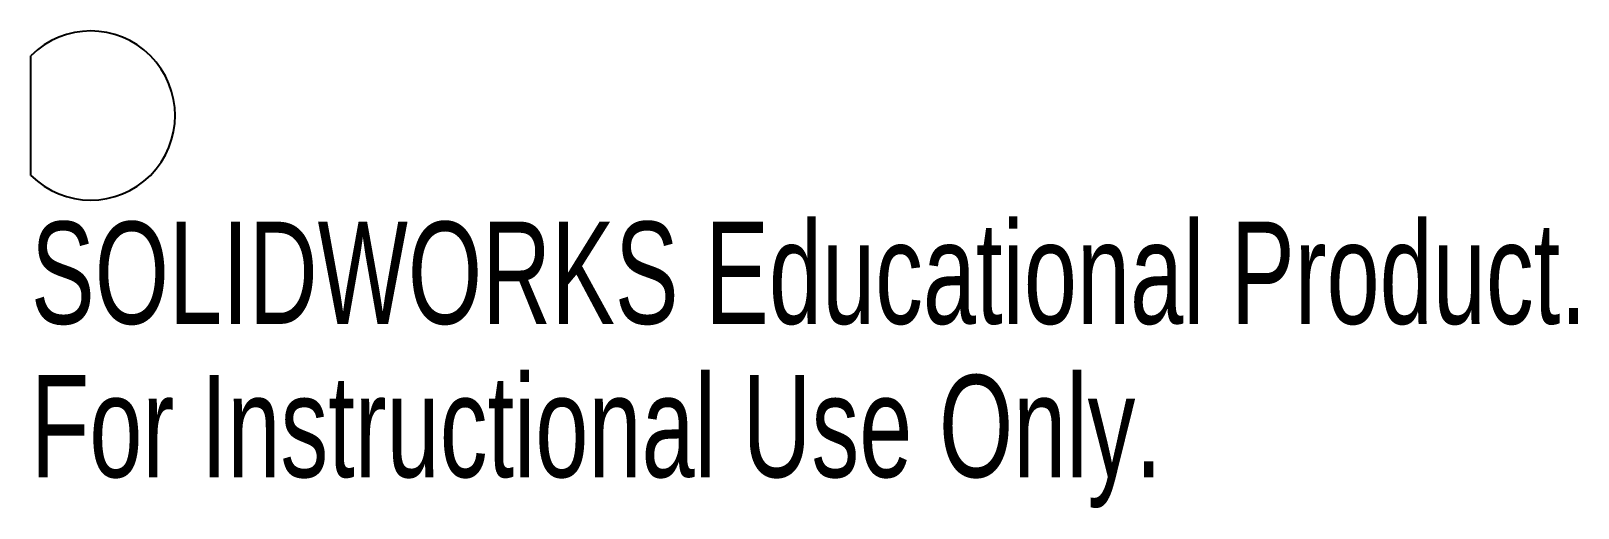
# Model space of a CAD drawing. Header units: millimetres. Extents: x -2.8 to 70.4, y -18.6 to 4.
import ezdxf

# ---------------------------------------------------------------- set-up
doc = ezdxf.new("R2010")
doc.units = ezdxf.units.MM
doc.styles.add('SLDTEXTSTYLE0', font='TXT', dxfattribs={"width": 0.7})

msp = doc.modelspace()

# ---------------------------------------------------------------- linework, layer by layer
at = {"color": 7, "linetype": 'Continuous', "lineweight": 25}
msp.add_line((-2.828, -2.828), (-2.828, 2.828), dxfattribs=at)
msp.add_arc((0, 0), 4, 225, 135, dxfattribs=at)

# ---------------------------------------------------------------- texts
at = {"color": 7, "linetype": 'Continuous', "char_height": 4.83362, "attachment_point": 1, "style": 'SLDTEXTSTYLE0'}
for s, insert in [('SOLIDWORKS Educational Product.', (-2.828, -5.02)), ('For Instructional Use Only.', (-2.828, -12.27))]:
    msp.add_mtext(s, dxfattribs=dict(at, insert=insert))

doc.saveas('drawing.dxf')
